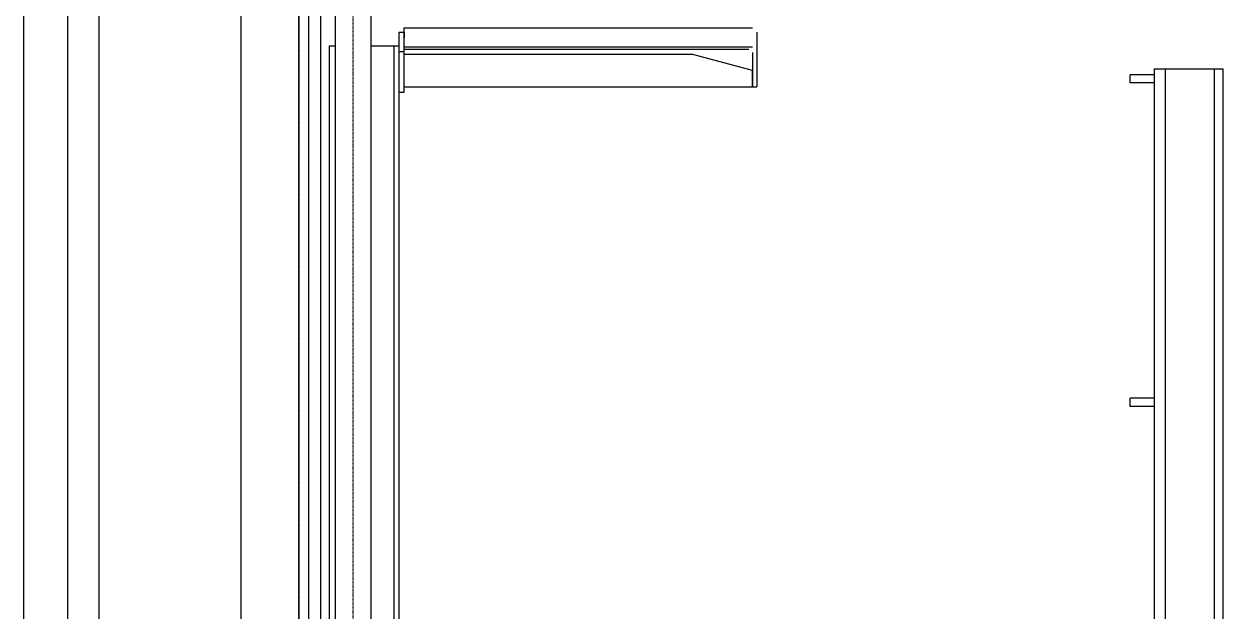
# Model space of a CAD drawing. Extents: x 8 to 3275, y 508 to 2688.
# Drawn here: x 1271 to 2528, y 1347 to 1962 of the extents above; entities that cross this region are included whole.
import ezdxf

# ---------------------------------------------------------------- set-up
doc = ezdxf.new("R2010")
doc.units = 0
doc.linetypes.add('DASHED', pattern=[0.019737, 0.013158, -0.006579])
for name, color, linetype in [('1', 7, 'CONTINUOUS'), ('ONE', 7, 'CONTINUOUS'), ('SEVEN', 5, 'CONTINUOUS')]:
    doc.layers.add(name, color=color, linetype=linetype)

msp = doc.modelspace()

# ---------------------------------------------------------------- linework, layer by layer
at = {"layer": '1', "color": 7}
for p, q in [((2467.400037, 905.900013), (2467.400037, 1915.300029)), ((2518.600038, 905.900013), (2518.600038, 1915.300029)), ((2527.700038, 905.900013), (2527.700038, 1915.300029))]:
    msp.add_line(p, q, dxfattribs=at)
at = {"layer": 'ONE', "color": 7}
for p, q in [((2456.000037, 1915.300029), (2527.700038, 1915.300029)), ((2456.000037, 647.30001), (2456.000037, 1915.300029)), ((2456.000037, 1909.000028), (2430.500036, 1909.000028)), ((2430.500036, 1900.500028), (2430.500036, 1909.000028)), ((2456.000037, 1900.500028), (2430.500036, 1900.500028)), ((2456.000037, 1570.300023), (2430.500036, 1570.300023)), ((2430.500036, 1561.600023), (2430.500036, 1570.300023)), ((2456.000037, 1561.600023), (2430.500036, 1561.600023))]:
    msp.add_line(p, q, dxfattribs=at)
at = {"layer": 'SEVEN', "color": 5}
for p, q in [((1349.60002, 2687.90004), (1349.60002, 1278.700019)), ((1498.800022, 1197.200018), (1498.800022, 2687.90004)), ((1582.100024, 700.70001), (1582.100024, 2687.90004)), ((1271.100019, 1278.700019), (1271.100019, 2618.200039)), ((1316.60002, 2618.200039), (1316.60002, 1278.700019)), ((1559.300023, 2622.500039), (1559.300023, 803.200012)), ((1569.500023, 803.200012), (1569.500023, 2622.500039)), ((1597.600024, 926.900014), (1597.600024, 2501.700037)), ((1634.700024, 2501.700037), (1634.700024, 926.900014)), ((1669.500025, 1953.400029), (1663.800025, 1953.400029)), ((1663.800025, 1953.400029), (1663.800025, 1890.700028)), ((1669.500025, 1938.400029), (1669.500025, 1958.300029)), ((1669.500025, 1958.300029), (2034.50003, 1958.300029)), ((1669.500025, 1890.700028), (1669.500025, 1953.400029)), ((1669.500025, 1953.400029), (1669.500025, 1947.700029)), ((1669.500025, 1947.700029), (1669.500025, 1953.400029)), ((2039.00003, 1953.700029), (2039.00003, 1933.900029)), ((1591.300024, 926.900014), (1591.300024, 1939.200029)), ((1591.300024, 1939.200029), (1597.600024, 1939.200029)), ((1634.700024, 1939.200029), (1659.200025, 1939.200029)), ((1659.200025, 1327.00002), (1659.200025, 1939.200029)), ((1659.200025, 1939.200029), (1663.800025, 1939.200029)), ((1663.800025, 1939.200029), (1663.800025, 1327.00002)), ((1669.500025, 1938.400029), (2034.50003, 1938.400029)), ((1669.500025, 1935.900029), (2030.90003, 1935.900029)), ((1663.800025, 1933.500029), (1669.500025, 1933.500029)), ((1669.500025, 1930.600029), (1970.600029, 1930.600029)), ((2034.50003, 1913.500029), (1970.600029, 1930.600029)), ((2034.50003, 1932.300029), (2034.50003, 1896.400028)), ((2039.00003, 1933.900029), (2039.00003, 1896.400028)), ((2034.50003, 1896.400028), (2034.50003, 1913.500029)), ((1663.800025, 1890.700028), (1669.500025, 1890.700028)), ((1669.500025, 1896.400028), (2039.00003, 1896.400028))]:
    msp.add_line(p, q, dxfattribs=at)
at = {"layer": 'SEVEN', "color": 5, "linetype": 'DASHED'}
for p, q in [((1559.300023, 803.200012), (1559.300023, 2622.500039)), ((1616.200024, 880.700013), (1616.200024, 2589.900039))]:
    msp.add_line(p, q, dxfattribs=at)

doc.saveas('drawing.dxf')
